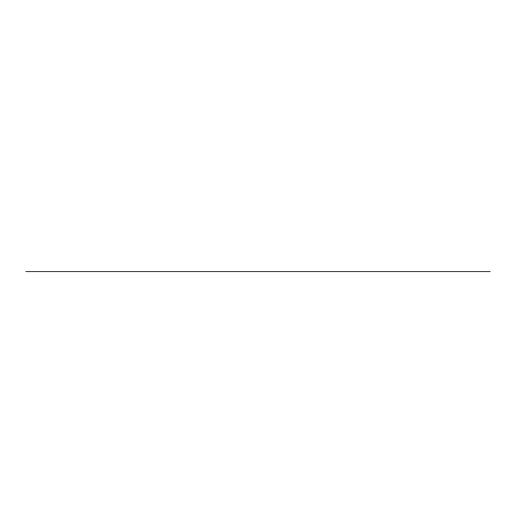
<?xml version="1.0" encoding="UTF-8"?>
<svg xmlns="http://www.w3.org/2000/svg" width="516" height="516" viewBox="0 0 516 516"><rect width="100%" height="100%" fill="white"/><g stroke="black" fill="none" stroke-linecap="round" stroke-linejoin="round"><path stroke-width="0.77" d="M25.8 271.68L490.2 271.68"/></g></svg>
